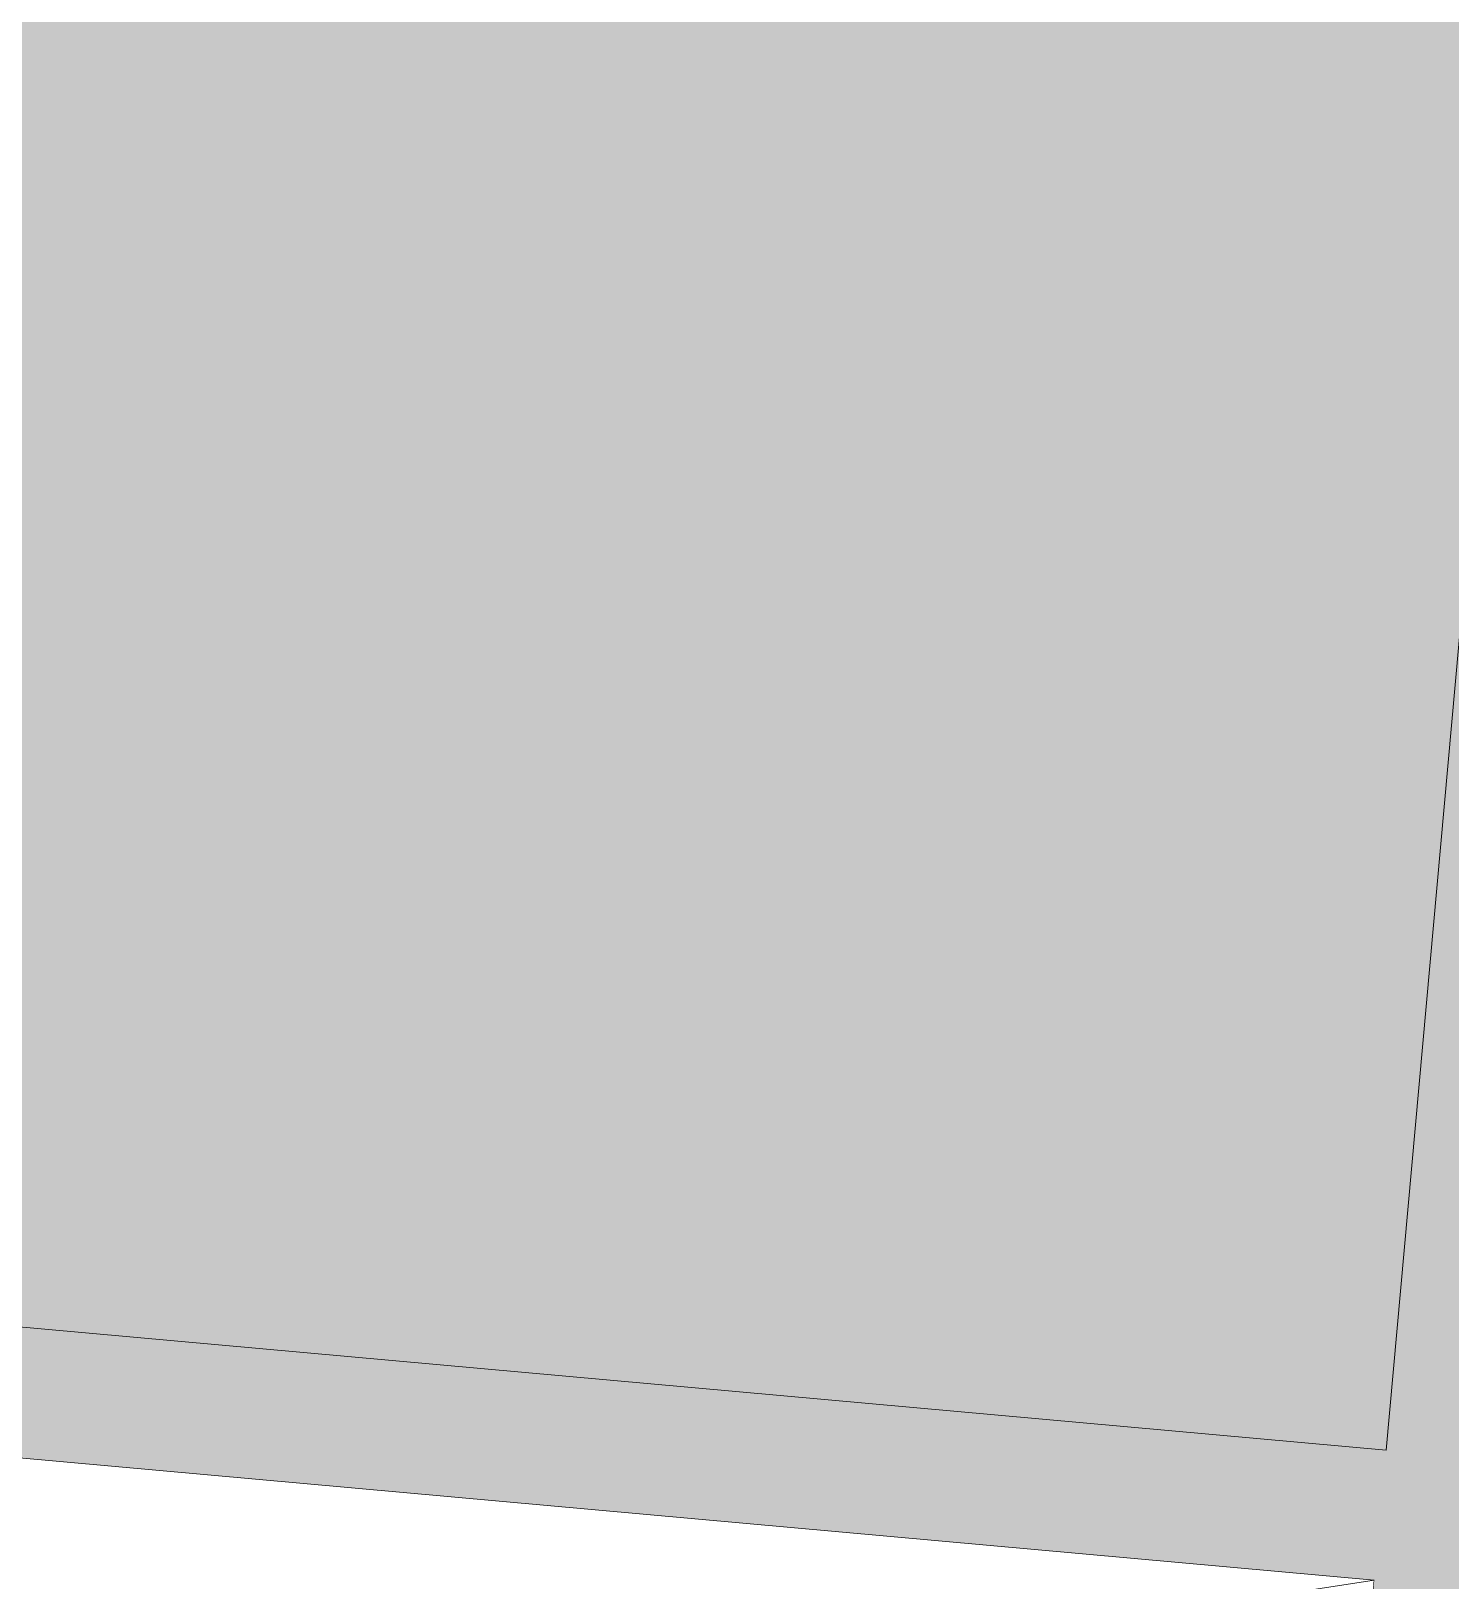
# Model space of a CAD drawing. Header units: centimetres. Extents: x -4381 to 5639, y -3920 to 4826.
# Drawn here: x 176.081 to 177.715, y 63.823 to 65.606 of the extents above; entities that cross this region are included whole.
import ezdxf
from ezdxf.xclip import XClip

# ---------------------------------------------------------------- set-up
doc = ezdxf.new("R2010")
doc.units = ezdxf.units.CM
doc.header["$MEASUREMENT"] = 0
doc.header["$XCLIPFRAME"] = 0
doc.set_wipeout_variables(frame=1)
doc.linetypes.add('Hidden Line', pattern=[0.391222, 0.282222, -0.109])
doc.linetypes.add('Wipeout_Contour', pattern=[100, 0, -100])
for name, color, linetype, lineweight in [('0_Pen_No__1', 7, 'Continuous', 5), ('Dalles_Pen_No__1', 7, 'Continuous', 5), ('Dalles_Pen_No__101', 252, 'Continuous', 5), ('Structural - Bearing_Pen_No__1', 7, 'Continuous', 5)]:
    doc.layers.add(name, color=color, linetype=linetype, lineweight=lineweight)
for name, color, linetype in [('Dalles', 7, 'Continuous'), ('Drawing & Figure', 7, 'Continuous'), ('Structural - Bearing', 7, 'Continuous')]:
    doc.layers.add(name, color=color, linetype=linetype)

# ---------------------------------------------------------------- blocks, each defined once
blk = doc.blocks.new('Drawing_13_13', base_point=(-54.8524, -87.0921))
at = {"layer": 'Dalles', "linetype": 'Continuous', "lineweight": 5, "ltscale": 5}
h = blk.add_hatch(color=8, dxfattribs=at)
h.paths.add_polyline_path([(172.7691, 72.2938), (171.9155, 62.8323), (177.6422, 62.3156), (177.8893, 65.0545), (177.9926, 66.1998), (179.7107, 66.0448), (179.6073, 64.8995), (186.4047, 64.2862), (187.0112, 71.0089)])
h.paths.add_polyline_path([(172.0783, 62.9682), (172.1996, 64.3127), (177.6276, 63.823), (177.5063, 62.4785)], flags=0)
h.paths.add_polyline_path([(175.2352, 67.0761), (175.3475, 68.3211), (177.0158, 68.1706), (176.9034, 66.9256)], flags=0)
h.paths.add_polyline_path([(183.4303, 64.7052), (183.6595, 67.2449), (186.4979, 66.9888), (186.2688, 64.4491)], flags=0)
at = {"layer": 'Dalles_Pen_No__101', "linetype": 'Continuous', "lineweight": 0, "ltscale": 5, "true_color": 0x262626}
blk.add_hatch(color=250, dxfattribs=at).paths.add_polyline_path([(172.2131, 64.4621), (177.6411, 63.9724), (177.6469, 64.0366), (172.2724, 64.5214), (172.9585, 72.1261), (172.905, 72.131)])
at = {"layer": 'Dalles_Pen_No__1', "linetype": 'Continuous', "ltscale": 5, "flags": 128}
blk.add_lwpolyline([(172.0783, 62.9682), (177.5063, 62.4785), (177.6276, 63.823), (172.1996, 64.3127)], close=True, dxfattribs=at)
blk.add_lwpolyline([(172.0783, 62.9682), (177.5063, 62.4785), (177.6276, 63.823), (172.1996, 64.3127)], close=True, dxfattribs=at)
blk.add_lwpolyline([(172.0783, 62.9682), (177.5063, 62.4785), (177.6276, 63.823), (172.1996, 64.3127)], close=True, dxfattribs=at)
at = {"color": 254, "linetype": 'Wipeout_Contour', "lineweight": 0, "ltscale": 760.959557}
blk.add_wipeout([(177.6422, 62.3156), (178.4823, 71.6278), (178.3329, 71.6413), (177.5063, 62.4785)], dxfattribs=at).dxf.layer = 'Structural - Bearing'
at = {"layer": 'Structural - Bearing', "linetype": 'Continuous', "lineweight": 0, "ltscale": 5, "true_color": 0xffffff}
blk.add_hatch(color=7, dxfattribs=at).paths.add_polyline_path([(177.6422, 62.3156), (178.4823, 71.6278), (178.3329, 71.6413), (177.5063, 62.4785)])
at = {"layer": 'Structural - Bearing_Pen_No__1', "linetype": 'Continuous', "ltscale": 5, "flags": 128}
blk.add_lwpolyline([(178.3329, 71.6413), (177.6411, 63.9724)], dxfattribs=at)
at = {"color": 254, "linetype": 'Wipeout_Contour', "lineweight": 0, "ltscale": 745.252429}
blk.add_wipeout([(177.6411, 63.9724), (172.2131, 64.4621), (172.1996, 64.3127), (177.6276, 63.823)], dxfattribs=at).dxf.layer = 'Structural - Bearing'
at = {"layer": 'Structural - Bearing', "linetype": 'Continuous', "lineweight": 0, "ltscale": 5, "true_color": 0xffffff}
blk.add_hatch(color=7, dxfattribs=at).paths.add_polyline_path([(177.6411, 63.9724), (172.2131, 64.4621), (172.1996, 64.3127), (177.6276, 63.823)])
at = {"layer": '0_Pen_No__1', "linetype": 'Hidden Line', "ltscale": 5, "flags": 128}
blk.add_lwpolyline([(177.6276, 63.823), (172.0783, 62.9682)], dxfattribs=at)
at = {"layer": 'Structural - Bearing_Pen_No__1', "linetype": 'Continuous', "ltscale": 5, "flags": 128}
for points in [[(177.6411, 63.9724), (172.2131, 64.4621)], [(172.1996, 64.3127), (177.6276, 63.823)]]:
    blk.add_lwpolyline(points, dxfattribs=at)

msp = doc.modelspace()

# ---------------------------------------------------------------- block references
at = {"layer": 'Drawing & Figure', "color": 151, "linetype": 'Continuous', "lineweight": 5, "ltscale": 10, "true_color": 0x80c2ff}
ref = msp.add_blockref('Drawing_13_13', (-54.85237, -87.09209), dxfattribs=at)
XClip(ref).set_block_clipping_path([(166.1260505706, 54.1059969298), (191.9907812231, 80.1417166121)])

doc.saveas('drawing.dxf')
